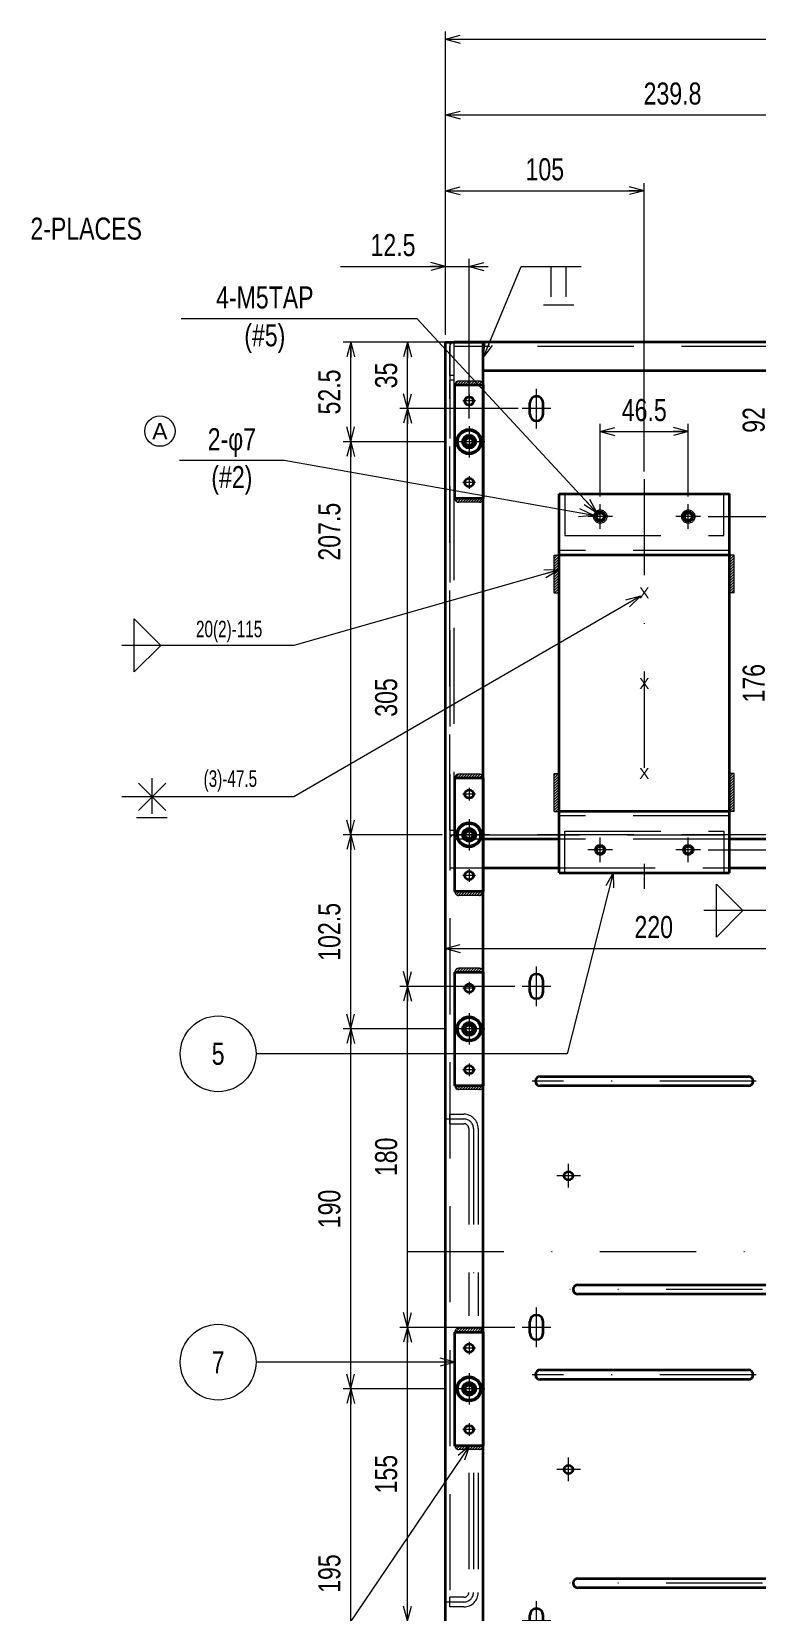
# Model space of a CAD drawing. Header units: millimetres. Extents: x 10 to 832, y 7 to 590.
# Drawn here: x 170.4 to 266.1, y 242.5 to 451 of the extents above; entities that cross this region are included whole.
import ezdxf
from ezdxf.enums import TextEntityAlignment as Align

# ---------------------------------------------------------------- set-up
doc = ezdxf.new("R2010")
doc.units = ezdxf.units.MM
for name, pattern in [('DASHDOT', [25.3, 12.7, -6.3, 0, -6.3]), ('DASHED', [19, 12.7, -6.3]), ('DIVIDE', [31.6, 12.7, -6.3, 0, -6.3, 0, -6.3])]:
    doc.linetypes.add(name, pattern=pattern)
for name, color, linetype in [('GR1_02', 7, 'Continuous'), ('GR1_04', 7, 'Continuous'), ('GR1_06', 7, 'Continuous'), ('GR1_11', 7, 'Continuous'), ('GR1_12', 7, 'Continuous'), ('GR1_15', 7, 'Continuous'), ('GR1_16', 7, 'Continuous'), ('訂正', 7, 'Continuous')]:
    doc.layers.add(name, color=color, linetype=linetype)
doc.styles.add('HG丸ｺﾞｼｯｸM-PRO', font='')
doc.styles.get('HG丸ｺﾞｼｯｸM-PRO').set_extended_font_data('HG丸ｺﾞｼｯｸM-PRO')
pattern_1 = [(45, (0, 0), (-0.1767767, 0.1767767), [])]

# ---------------------------------------------------------------- blocks, each defined once
blk = doc.blocks.new('BLKF115')
at = {"layer": 'GR1_16', "color": 4, "linetype": 'Continuous', "lineweight": 13}
for p, q in [((238.91, 420), (238.91, 416)), ((240.91, 420), (240.91, 416)), ((237.95, 414.93), (241.95, 414.93))]:
    blk.add_line(p, q, dxfattribs=at)
blk = doc.blocks.new('FXTIP_ARROW_S')
at = {"color": 0, "linetype": 'Continuous', "lineweight": -2}
for q in [(-1, 0), (-0.97, 0.26), (-0.97, -0.26)]:
    blk.add_line((0, 0), q, dxfattribs=at)
blk = doc.blocks.new('BLKF120')
at = {"layer": 'GR1_16', "color": 4, "linetype": 'Continuous', "lineweight": 13}
for p, q in [((264.27, 335), (260.77, 338.5)), ((260.77, 331.5), (260.77, 338.5)), ((264.27, 335), (260.77, 331.5))]:
    blk.add_line(p, q, dxfattribs=at)
blk = doc.blocks.new('BLKF125')
at = {"layer": 'GR1_16', "color": 4, "linetype": 'DIVIDE', "lineweight": 13}
for p, q in [((263.125, 381.925), (262.5, 381.925)), ((262.5, 381.925), (262.5, 376.925)), ((263.125, 376.925), (263.125, 381.925)), ((263.125, 376.925), (262.5, 376.925))]:
    blk.add_line(p, q, dxfattribs=at)
blk = doc.blocks.new('BLKF126')
at = {"layer": 'GR1_16', "color": 4, "linetype": 'DIVIDE', "lineweight": 13}
for p, q in [((263.125, 353.075), (262.5, 353.075)), ((262.5, 353.075), (262.5, 348.075)), ((263.125, 348.075), (263.125, 353.075)), ((263.125, 348.075), (262.5, 348.075))]:
    blk.add_line(p, q, dxfattribs=at)
blk = doc.blocks.new('BLKF127')
at = {"layer": 'GR1_16', "color": 4, "linetype": 'DIVIDE', "lineweight": 13}
for p, q in [((239.375, 376.925), (239.375, 381.925)), ((239.375, 381.925), (240, 381.925)), ((240, 381.925), (240, 376.925)), ((239.375, 376.925), (240, 376.925))]:
    blk.add_line(p, q, dxfattribs=at)
blk = doc.blocks.new('BLKF128')
at = {"layer": 'GR1_16', "color": 4, "linetype": 'DIVIDE', "lineweight": 13}
for p, q in [((239.375, 348.075), (239.375, 353.075)), ((239.375, 353.075), (240, 353.075)), ((240, 353.075), (240, 348.075)), ((239.375, 348.075), (240, 348.075))]:
    blk.add_line(p, q, dxfattribs=at)
blk = doc.blocks.new('BLKF131')
at = {"layer": 'GR1_16', "color": 4, "linetype": 'Continuous', "lineweight": 13}
for p, q in [((186.28, 347.76), (186.28, 352.48)), ((184.47, 351.81), (188.09, 348.19)), ((188.09, 351.81), (184.47, 348.19)), ((184.2, 347.29), (188.28, 347.29))]:
    blk.add_line(p, q, dxfattribs=at)
blk = doc.blocks.new('BLKF132')
at = {"layer": 'GR1_16', "color": 4, "linetype": 'Continuous', "lineweight": 13}
for p, q in [((187.43, 370), (183.93, 373.5)), ((183.93, 366.5), (183.93, 373.5)), ((187.43, 370), (183.93, 366.5))]:
    blk.add_line(p, q, dxfattribs=at)
blk = doc.blocks.new('BLKF133')
at = {"layer": 'GR1_16', "linetype": 'DIVIDE', "lineweight": 13}
h = blk.add_hatch(dxfattribs=at)
h.set_pattern_fill('_USER', color=4, scale=0.25, angle=45, style=0, pattern_type=0)
h.set_pattern_definition(pattern_1)
edge = h.paths.add_edge_path(flags=0)
edge.add_line((226.75, 404.88), (229.5, 404.88))
edge.add_arc((229.5, 404.38), 0.5, 0, 90, ccw=False)
edge.add_line((230, 404.38), (226.25, 404.38))
edge.add_arc((226.75, 404.38), 0.5, 90, 180, ccw=False)
at = {"layer": 'GR1_16', "color": 4, "linetype": 'DIVIDE', "lineweight": 13}
blk.add_line((229.5, 404.88), (226.75, 404.88), dxfattribs=at)
for centre, start, end in [((226.75, 404.38), 90, 180), ((229.5, 404.38), 0, 90)]:
    blk.add_arc(centre, 0.5, start, end, dxfattribs=at)
blk = doc.blocks.new('BLKF134')
at = {"layer": 'GR1_16', "linetype": 'DIVIDE', "lineweight": 13}
h = blk.add_hatch(dxfattribs=at)
h.set_pattern_fill('_USER', color=4, scale=0.25, angle=45, style=0, pattern_type=0)
h.set_pattern_definition(pattern_1)
edge = h.paths.add_edge_path(flags=0)
edge.add_line((226.75, 388.88), (229.5, 388.88))
edge.add_arc((229.5, 389.38), 0.5, 270, 360)
edge.add_line((230, 389.38), (226.25, 389.38))
edge.add_arc((226.75, 389.38), 0.5, 180, 270)
at = {"layer": 'GR1_16', "color": 4, "linetype": 'DIVIDE', "lineweight": 13}
blk.add_line((229.5, 388.88), (226.75, 388.88), dxfattribs=at)
for centre, start, end in [((226.75, 389.38), 180, 270), ((229.5, 389.38), 270, 0)]:
    blk.add_arc(centre, 0.5, start, end, dxfattribs=at)
blk = doc.blocks.new('BLKF135')
at = {"layer": 'GR1_16', "linetype": 'DIVIDE', "lineweight": 13}
h = blk.add_hatch(dxfattribs=at)
h.set_pattern_fill('_USER', color=4, scale=0.25, angle=45, style=0, pattern_type=0)
h.set_pattern_definition(pattern_1)
edge = h.paths.add_edge_path(flags=0)
edge.add_line((226.75, 353), (229.5, 353))
edge.add_arc((229.5, 352.5), 0.5, 0, 90, ccw=False)
edge.add_line((230, 352.5), (226.25, 352.5))
edge.add_arc((226.75, 352.5), 0.5, 90, 180, ccw=False)
at = {"layer": 'GR1_16', "color": 4, "linetype": 'DIVIDE', "lineweight": 13}
blk.add_line((229.5, 353), (226.75, 353), dxfattribs=at)
for centre, start, end in [((226.75, 352.5), 90, 180), ((229.5, 352.5), 0, 90)]:
    blk.add_arc(centre, 0.5, start, end, dxfattribs=at)
blk = doc.blocks.new('BLKF136')
at = {"layer": 'GR1_16', "linetype": 'DIVIDE', "lineweight": 13}
h = blk.add_hatch(dxfattribs=at)
h.set_pattern_fill('_USER', color=4, scale=0.25, angle=45, style=0, pattern_type=0)
h.set_pattern_definition(pattern_1)
edge = h.paths.add_edge_path(flags=0)
edge.add_line((226.75, 337), (229.5, 337))
edge.add_arc((229.5, 337.5), 0.5, 270, 360)
edge.add_line((230, 337.5), (226.25, 337.5))
edge.add_arc((226.75, 337.5), 0.5, 180, 270)
at = {"layer": 'GR1_16', "color": 4, "linetype": 'DIVIDE', "lineweight": 13}
blk.add_line((229.5, 337), (226.75, 337), dxfattribs=at)
for centre, start, end in [((226.75, 337.5), 180, 270), ((229.5, 337.5), 270, 0)]:
    blk.add_arc(centre, 0.5, start, end, dxfattribs=at)
blk = doc.blocks.new('BLKF137')
at = {"layer": 'GR1_16', "linetype": 'DIVIDE', "lineweight": 13}
h = blk.add_hatch(dxfattribs=at)
h.set_pattern_fill('_USER', color=4, scale=0.25, angle=45, style=0, pattern_type=0)
h.set_pattern_definition(pattern_1)
edge = h.paths.add_edge_path(flags=0)
edge.add_line((226.75, 327.38), (229.5, 327.38))
edge.add_arc((229.5, 326.88), 0.5, 0, 90, ccw=False)
edge.add_line((230, 326.88), (226.25, 326.88))
edge.add_arc((226.75, 326.88), 0.5, 90, 180, ccw=False)
at = {"layer": 'GR1_16', "color": 4, "linetype": 'DIVIDE', "lineweight": 13}
blk.add_line((229.5, 327.38), (226.75, 327.38), dxfattribs=at)
for centre, start, end in [((226.75, 326.88), 90, 180), ((229.5, 326.88), 0, 90)]:
    blk.add_arc(centre, 0.5, start, end, dxfattribs=at)
blk = doc.blocks.new('BLKF138')
at = {"layer": 'GR1_16', "linetype": 'DIVIDE', "lineweight": 13}
h = blk.add_hatch(dxfattribs=at)
h.set_pattern_fill('_USER', color=4, scale=0.25, angle=45, style=0, pattern_type=0)
h.set_pattern_definition(pattern_1)
edge = h.paths.add_edge_path(flags=0)
edge.add_line((226.75, 311.38), (229.5, 311.38))
edge.add_arc((229.5, 311.88), 0.5, 270, 360)
edge.add_line((230, 311.88), (226.25, 311.88))
edge.add_arc((226.75, 311.88), 0.5, 180, 270)
at = {"layer": 'GR1_16', "color": 4, "linetype": 'DIVIDE', "lineweight": 13}
blk.add_line((229.5, 311.38), (226.75, 311.38), dxfattribs=at)
for centre, start, end in [((226.75, 311.88), 180, 270), ((229.5, 311.88), 270, 0)]:
    blk.add_arc(centre, 0.5, start, end, dxfattribs=at)
blk = doc.blocks.new('BLKF139')
at = {"layer": 'GR1_16', "linetype": 'DIVIDE', "lineweight": 13}
h = blk.add_hatch(dxfattribs=at)
h.set_pattern_fill('_USER', color=4, scale=0.25, angle=45, style=0, pattern_type=0)
h.set_pattern_definition(pattern_1)
edge = h.paths.add_edge_path(flags=0)
edge.add_line((226.75, 279.88), (229.5, 279.88))
edge.add_arc((229.5, 279.38), 0.5, 0, 90, ccw=False)
edge.add_line((230, 279.38), (226.25, 279.38))
edge.add_arc((226.75, 279.38), 0.5, 90, 180, ccw=False)
at = {"layer": 'GR1_16', "color": 4, "linetype": 'DIVIDE', "lineweight": 13}
blk.add_line((229.5, 279.88), (226.75, 279.88), dxfattribs=at)
for centre, start, end in [((226.75, 279.38), 90, 180), ((229.5, 279.38), 0, 90)]:
    blk.add_arc(centre, 0.5, start, end, dxfattribs=at)
blk = doc.blocks.new('BLKF140')
at = {"layer": 'GR1_16', "linetype": 'DIVIDE', "lineweight": 13}
h = blk.add_hatch(dxfattribs=at)
h.set_pattern_fill('_USER', color=4, scale=0.25, angle=45, style=0, pattern_type=0)
h.set_pattern_definition(pattern_1)
edge = h.paths.add_edge_path(flags=0)
edge.add_line((226.75, 263.88), (229.5, 263.88))
edge.add_arc((229.5, 264.38), 0.5, 270, 360)
edge.add_line((230, 264.38), (226.25, 264.38))
edge.add_arc((226.75, 264.38), 0.5, 180, 270)
at = {"layer": 'GR1_16', "color": 4, "linetype": 'DIVIDE', "lineweight": 13}
blk.add_line((229.5, 263.88), (226.75, 263.88), dxfattribs=at)
for centre, start, end in [((226.75, 264.38), 180, 270), ((229.5, 264.38), 270, 0)]:
    blk.add_arc(centre, 0.5, start, end, dxfattribs=at)
blk = doc.blocks.new('FXTIP_ARROW_E')
at = {"color": 0, "linetype": 'Continuous', "lineweight": -2}
for q in [(-1, 0), (-0.97, 0.26), (-0.97, -0.26)]:
    blk.add_line((0, 0), q, dxfattribs=at)
blk = doc.blocks.new('BLKF371')
at = {"layer": 'GR1_06', "color": 3, "linetype": 'Continuous', "lineweight": 35}
for p, q in [((240, 390), (262.5, 390)), ((240, 340), (240, 390)), ((262.5, 340), (262.5, 390)), ((262.5, 381.925), (240, 381.925)), ((262.5, 348.075), (240, 348.075)), ((240, 340), (262.5, 340))]:
    blk.add_line(p, q, dxfattribs=at)
at = {"layer": 'GR1_06', "color": 4, "linetype": 'DASHED', "lineweight": 13}
for p, q in [((262.5, 382.5), (240, 382.5)), ((262.5, 347.5), (240, 347.5))]:
    blk.add_line(p, q, dxfattribs=at)
blk = doc.blocks.new('BLKF373')
at = {"layer": 'GR1_06', "color": 3, "linetype": 'Continuous', "lineweight": 35}
for radius in [0.625, 0.5]:
    blk.add_circle((245.4375, 387), radius, dxfattribs=at)
blk = doc.blocks.new('BLKF372')
at = {"layer": 'GR1_06', "color": 4, "linetype": 'DASHDOT', "lineweight": 13}
for p, q in [((245.4375, 385.375), (245.4375, 388.625)), ((247.0625, 387), (243.8125, 387))]:
    blk.add_line(p, q, dxfattribs=at)
at = {"layer": 'GR1_06', "color": 3, "linetype": 'Continuous', "lineweight": 35}
blk.add_blockref('BLKF373', (0, 0), dxfattribs=at)
blk = doc.blocks.new('BLKF375')
at = {"layer": 'GR1_06', "color": 3, "linetype": 'Continuous', "lineweight": 35}
for radius in [0.625, 0.5]:
    blk.add_circle((257.0625, 387), radius, dxfattribs=at)
blk = doc.blocks.new('BLKF374')
at = {"layer": 'GR1_06', "color": 4, "linetype": 'DASHDOT', "lineweight": 13}
for p, q in [((257.0625, 385.375), (257.0625, 388.625)), ((258.6875, 387), (255.4375, 387))]:
    blk.add_line(p, q, dxfattribs=at)
at = {"layer": 'GR1_06', "color": 3, "linetype": 'Continuous', "lineweight": 35}
blk.add_blockref('BLKF375', (0, 0), dxfattribs=at)
blk = doc.blocks.new('BLKF377')
at = {"layer": 'GR1_06', "color": 3, "linetype": 'Continuous', "lineweight": 35}
for radius in [0.625, 0.5]:
    blk.add_circle((257.0625, 343), radius, dxfattribs=at)
blk = doc.blocks.new('BLKF376')
at = {"layer": 'GR1_06', "color": 4, "linetype": 'DASHDOT', "lineweight": 13}
for p, q in [((257.0625, 341.375), (257.0625, 344.625)), ((258.6875, 343), (255.4375, 343))]:
    blk.add_line(p, q, dxfattribs=at)
at = {"layer": 'GR1_06', "color": 3, "linetype": 'Continuous', "lineweight": 35}
blk.add_blockref('BLKF377', (0, 0), dxfattribs=at)
blk = doc.blocks.new('BLKF379')
at = {"layer": 'GR1_06', "color": 3, "linetype": 'Continuous', "lineweight": 35}
for radius in [0.625, 0.5]:
    blk.add_circle((245.4375, 343), radius, dxfattribs=at)
blk = doc.blocks.new('BLKF378')
at = {"layer": 'GR1_06', "color": 4, "linetype": 'DASHDOT', "lineweight": 13}
for p, q in [((245.4375, 341.375), (245.4375, 344.625)), ((247.0625, 343), (243.8125, 343))]:
    blk.add_line(p, q, dxfattribs=at)
at = {"layer": 'GR1_06', "color": 3, "linetype": 'Continuous', "lineweight": 35}
blk.add_blockref('BLKF379', (0, 0), dxfattribs=at)
blk = doc.blocks.new('BLKF380')
at = {"layer": 'GR1_06', "color": 4, "linetype": 'DASHED', "lineweight": 13}
for p, q in [((240.75, 390), (240.75, 384.5)), ((240.75, 390), (261.75, 390)), ((261.75, 384.5), (261.75, 390)), ((240.75, 384.5), (261.75, 384.5))]:
    blk.add_line(p, q, dxfattribs=at)
blk = doc.blocks.new('BLKF381')
at = {"layer": 'GR1_06', "color": 4, "linetype": 'DASHED', "lineweight": 13}
for p, q in [((240.75, 340), (240.75, 345.5)), ((240.75, 345.5), (261.75, 345.5)), ((261.75, 345.5), (261.75, 340)), ((240.75, 340), (261.75, 340))]:
    blk.add_line(p, q, dxfattribs=at)
blk = doc.blocks.new('BLKF388')
at = {"layer": 'GR1_12', "color": 3, "linetype": 'Continuous', "lineweight": 35}
for p, q in [((226.25, 389.38), (226.25, 404.38)), ((226.25, 404.38), (230, 404.38)), ((230, 404.38), (230, 389.38)), ((230, 389.38), (226.25, 389.38))]:
    blk.add_line(p, q, dxfattribs=at)
blk = doc.blocks.new('BLKF387')
at = {"layer": 'GR1_12', "color": 4, "linetype": 'DASHDOT', "lineweight": 13}
for p, q in [((228.13, 403.09), (228.13, 401.41)), ((228.97, 402.25), (227.28, 402.25)), ((228.13, 398.94), (228.13, 394.81)), ((230.19, 396.88), (226.06, 396.88)), ((228.13, 392.34), (228.13, 390.66)), ((228.97, 391.5), (227.28, 391.5))]:
    blk.add_line(p, q, dxfattribs=at)
at = {"layer": 'GR1_12', "color": 3, "linetype": 'Continuous', "lineweight": 35}
for centre, radius in [((228.13, 402.25), 0.562), ((228.13, 396.88), 1.62), ((228.13, 391.5), 0.562)]:
    blk.add_circle(centre, radius, dxfattribs=at)
blk.add_blockref('BLKF388', (0, 0), dxfattribs=at)
blk = doc.blocks.new('BLKF389')
at = {"layer": 'GR1_12', "color": 3, "linetype": 'Continuous', "lineweight": 35}
for radius in [1.62, 1.5, 0.875, 0.625, 0.5]:
    blk.add_circle((228.13, 396.88), radius, dxfattribs=at)
at = {"layer": 'GR1_12', "color": 4, "linetype": 'DASHED', "lineweight": 13}
for radius in [1.5, 1.48]:
    blk.add_circle((228.13, 396.88), radius, dxfattribs=at)
blk = doc.blocks.new('BLKF391')
at = {"layer": 'GR1_12', "color": 3, "linetype": 'Continuous', "lineweight": 35}
for p, q in [((226.25, 337.5), (226.25, 352.5)), ((226.25, 352.5), (230, 352.5)), ((230, 352.5), (230, 337.5)), ((230, 337.5), (226.25, 337.5))]:
    blk.add_line(p, q, dxfattribs=at)
blk = doc.blocks.new('BLKF390')
at = {"layer": 'GR1_12', "color": 4, "linetype": 'DASHDOT', "lineweight": 13}
for p, q in [((228.97, 350.38), (227.28, 350.38)), ((228.13, 351.22), (228.13, 349.53)), ((228.13, 347.06), (228.13, 342.94)), ((230.19, 345), (226.06, 345)), ((228.13, 340.47), (228.13, 338.78)), ((228.97, 339.62), (227.28, 339.62))]:
    blk.add_line(p, q, dxfattribs=at)
at = {"layer": 'GR1_12', "color": 3, "linetype": 'Continuous', "lineweight": 35}
for centre, radius in [((228.13, 350.38), 0.562), ((228.13, 345), 1.62), ((228.13, 339.62), 0.562)]:
    blk.add_circle(centre, radius, dxfattribs=at)
blk.add_blockref('BLKF391', (0, 0), dxfattribs=at)
blk = doc.blocks.new('BLKF392')
at = {"layer": 'GR1_12', "color": 3, "linetype": 'Continuous', "lineweight": 35}
for radius in [1.62, 1.5, 0.875, 0.625, 0.5]:
    blk.add_circle((228.13, 345), radius, dxfattribs=at)
at = {"layer": 'GR1_12', "color": 4, "linetype": 'DASHED', "lineweight": 13}
for radius in [1.5, 1.48]:
    blk.add_circle((228.13, 345), radius, dxfattribs=at)
blk = doc.blocks.new('BLKF394')
at = {"layer": 'GR1_12', "color": 3, "linetype": 'Continuous', "lineweight": 35}
for p, q in [((226.25, 311.88), (226.25, 326.88)), ((226.25, 326.88), (230, 326.88)), ((230, 326.88), (230, 311.88)), ((230, 311.88), (226.25, 311.88))]:
    blk.add_line(p, q, dxfattribs=at)
blk = doc.blocks.new('BLKF393')
at = {"layer": 'GR1_12', "color": 4, "linetype": 'DASHDOT', "lineweight": 13}
for p, q in [((228.13, 325.59), (228.13, 323.91)), ((228.97, 324.75), (227.28, 324.75)), ((228.13, 321.44), (228.13, 317.31)), ((230.19, 319.38), (226.06, 319.38)), ((228.13, 314.84), (228.13, 313.16)), ((228.97, 314), (227.28, 314))]:
    blk.add_line(p, q, dxfattribs=at)
at = {"layer": 'GR1_12', "color": 3, "linetype": 'Continuous', "lineweight": 35}
for centre, radius in [((228.13, 324.75), 0.562), ((228.13, 319.38), 1.62), ((228.13, 314), 0.562)]:
    blk.add_circle(centre, radius, dxfattribs=at)
blk.add_blockref('BLKF394', (0, 0), dxfattribs=at)
blk = doc.blocks.new('BLKF395')
at = {"layer": 'GR1_12', "color": 3, "linetype": 'Continuous', "lineweight": 35}
for radius in [1.62, 1.5, 0.875, 0.625, 0.5]:
    blk.add_circle((228.13, 319.38), radius, dxfattribs=at)
at = {"layer": 'GR1_12', "color": 4, "linetype": 'DASHED', "lineweight": 13}
for radius in [1.5, 1.48]:
    blk.add_circle((228.13, 319.38), radius, dxfattribs=at)
blk = doc.blocks.new('BLKF397')
at = {"layer": 'GR1_12', "color": 3, "linetype": 'Continuous', "lineweight": 35}
for p, q in [((226.25, 264.38), (226.25, 279.38)), ((226.25, 279.38), (230, 279.38)), ((230, 279.38), (230, 264.38)), ((230, 264.38), (226.25, 264.38))]:
    blk.add_line(p, q, dxfattribs=at)
blk = doc.blocks.new('BLKF396')
at = {"layer": 'GR1_12', "color": 4, "linetype": 'DASHDOT', "lineweight": 13}
for p, q in [((228.13, 278.09), (228.13, 276.41)), ((228.97, 277.25), (227.28, 277.25)), ((228.13, 273.94), (228.13, 269.81)), ((230.19, 271.88), (226.06, 271.88)), ((228.13, 267.34), (228.13, 265.66)), ((228.97, 266.5), (227.28, 266.5))]:
    blk.add_line(p, q, dxfattribs=at)
at = {"layer": 'GR1_12', "color": 3, "linetype": 'Continuous', "lineweight": 35}
for centre, radius in [((228.13, 277.25), 0.562), ((228.13, 271.88), 1.62), ((228.13, 266.5), 0.562)]:
    blk.add_circle(centre, radius, dxfattribs=at)
blk.add_blockref('BLKF397', (0, 0), dxfattribs=at)
blk = doc.blocks.new('BLKF398')
at = {"layer": 'GR1_12', "color": 3, "linetype": 'Continuous', "lineweight": 35}
for radius in [1.62, 1.5, 0.875, 0.625, 0.5]:
    blk.add_circle((228.13, 271.88), radius, dxfattribs=at)
at = {"layer": 'GR1_12', "color": 4, "linetype": 'DASHED', "lineweight": 13}
for radius in [1.5, 1.48]:
    blk.add_circle((228.13, 271.88), radius, dxfattribs=at)
blk = doc.blocks.new('BLKF406')
at = {"layer": 'GR1_11', "color": 3, "linetype": 'Continuous', "lineweight": 35}
for p, q in [((237.5, 274.375), (265, 274.375)), ((265, 273.125), (237.5, 273.125))]:
    blk.add_line(p, q, dxfattribs=at)
for centre, start, end in [((237.5, 273.75), 90, 270), ((265, 273.75), 270, 90)]:
    blk.add_arc(centre, 0.625, start, end, dxfattribs=at)
blk = doc.blocks.new('BLKF407')
at = {"layer": 'GR1_11', "color": 3, "linetype": 'Continuous', "lineweight": 35}
for p, q in [((237.5, 313.125), (265, 313.125)), ((265, 311.875), (237.5, 311.875))]:
    blk.add_line(p, q, dxfattribs=at)
for centre, start, end in [((237.5, 312.5), 90, 270), ((265, 312.5), 270, 90)]:
    blk.add_arc(centre, 0.625, start, end, dxfattribs=at)
blk = doc.blocks.new('BLKF417')
at = {"layer": 'GR1_11', "color": 3, "linetype": 'Continuous', "lineweight": 35}
for p, q in [((242.5, 246.875), (291.25, 246.875)), ((291.25, 245.625), (242.5, 245.625))]:
    blk.add_line(p, q, dxfattribs=at)
for centre, start, end in [((242.5, 246.25), 90, 270), ((291.25, 246.25), 270, 90)]:
    blk.add_arc(centre, 0.625, start, end, dxfattribs=at)
blk = doc.blocks.new('BLKF419')
at = {"layer": 'GR1_11', "color": 3, "linetype": 'Continuous', "lineweight": 35}
for p, q in [((242.5, 285.625), (291.25, 285.625)), ((291.25, 284.375), (242.5, 284.375))]:
    blk.add_line(p, q, dxfattribs=at)
for centre, start, end in [((242.5, 285), 90, 270), ((291.25, 285), 270, 90)]:
    blk.add_arc(centre, 0.625, start, end, dxfattribs=at)
blk = doc.blocks.new('BLKF434')
at = {"layer": 'GR1_11', "color": 4, "linetype": 'DASHED', "lineweight": 13}
for p, q in [((225.58, 308.13), (227.45, 308.13)), ((225.58, 306.87), (225.58, 308.13)), ((225.58, 306.87), (227.45, 306.87)), ((228.08, 306.25), (228.08, 281.54)), ((229.33, 306.25), (229.33, 281.54)), ((228.08, 260.8), (228.08, 245)), ((229.33, 260.8), (229.33, 245)), ((225.58, 243.13), (225.58, 244.37)), ((227.45, 244.37), (225.58, 244.37)), ((227.45, 243.13), (225.58, 243.13))]:
    blk.add_line(p, q, dxfattribs=at)
blk = doc.blocks.new('BLKF433')
at = {"layer": 'GR1_11', "color": 4, "linetype": 'DASHDOT', "lineweight": 13}
for p, q in [((225.18, 307.5), (227.45, 307.5)), ((228.7, 306.25), (228.7, 281.54)), ((228.7, 260.8), (228.7, 245)), ((227.45, 243.75), (225.18, 243.75))]:
    blk.add_line(p, q, dxfattribs=at)
at = {"layer": 'GR1_11', "color": 4, "linetype": 'DASHED', "lineweight": 13}
for centre, radius, start, end in [((227.45, 306.25), 1.87, 0, 90), ((227.45, 306.25), 0.625, 0, 90), ((227.45, 245), 1.88, 270, 0), ((227.45, 245), 0.625, 270, 0)]:
    blk.add_arc(centre, radius, start, end, dxfattribs=at)
at = {"layer": 'GR1_11', "color": 4, "linetype": 'DASHDOT', "lineweight": 13}
for centre, start, end in [((227.45, 306.25), 0, 90), ((227.45, 245), 270, 0)]:
    blk.add_arc(centre, 1.25, start, end, dxfattribs=at)
at = {"layer": 'GR1_11', "color": 4, "linetype": 'DASHED', "lineweight": 13}
blk.add_blockref('BLKF434', (0, 0), dxfattribs=at)
blk = doc.blocks.new('BLKF498')
at = {"layer": 'GR1_04', "color": 4, "linetype": 'DASHDOT', "lineweight": 13}
for p, q in [((237.025, 398.625), (237.025, 403.875)), ((238.9, 401.25), (235.15, 401.25))]:
    blk.add_line(p, q, dxfattribs=at)
at = {"layer": 'GR1_04', "color": 3, "linetype": 'Continuous', "lineweight": 35}
for p, q in [((236.15, 400.5), (236.15, 402)), ((237.9, 400.5), (237.9, 402))]:
    blk.add_line(p, q, dxfattribs=at)
for centre, start, end in [((237.025, 402), 0, 180), ((237.025, 400.5), 180, 0)]:
    blk.add_arc(centre, 0.875, start, end, dxfattribs=at)
blk = doc.blocks.new('BLKF499')
at = {"layer": 'GR1_04', "color": 4, "linetype": 'DASHDOT', "lineweight": 13}
for p, q in [((360, 398.625), (360, 403.875)), ((361.875, 401.25), (358.125, 401.25))]:
    blk.add_line(p, q, dxfattribs=at)
at = {"layer": 'GR1_04', "color": 3, "linetype": 'Continuous', "lineweight": 35}
for p, q in [((359.125, 400.5), (359.125, 402)), ((360.875, 400.5), (360.875, 402))]:
    blk.add_line(p, q, dxfattribs=at)
for centre, start, end in [((360, 402), 0, 180), ((360, 400.5), 180, 0)]:
    blk.add_arc(centre, 0.875, start, end, dxfattribs=at)
blk = doc.blocks.new('BLKF500')
at = {"layer": 'GR1_04', "color": 4, "linetype": 'DASHDOT', "lineweight": 13}
for p, q in [((360, 352.375), (360, 357.625)), ((361.875, 355), (358.125, 355))]:
    blk.add_line(p, q, dxfattribs=at)
at = {"layer": 'GR1_04', "color": 3, "linetype": 'Continuous', "lineweight": 35}
for p, q in [((359.125, 354.25), (359.125, 355.75)), ((360.875, 354.25), (360.875, 355.75))]:
    blk.add_line(p, q, dxfattribs=at)
for centre, start, end in [((360, 355.75), 0, 180), ((360, 354.25), 180, 0)]:
    blk.add_arc(centre, 0.875, start, end, dxfattribs=at)
blk = doc.blocks.new('BLKF501')
at = {"layer": 'GR1_04', "color": 3, "linetype": 'Continuous', "lineweight": 35}
for p, q in [((327.5, 403.75), (346.25, 403.75)), ((327.5, 396.25), (346.25, 396.25))]:
    blk.add_line(p, q, dxfattribs=at)
for centre, start, end in [((327.5, 400), 90, 270), ((346.25, 400), 270, 90)]:
    blk.add_arc(centre, 3.75, start, end, dxfattribs=at)
blk = doc.blocks.new('BLKF497')
at = {"layer": 'GR1_04', "color": 4, "linetype": 'DASHED', "lineweight": 13}
for p, q in [((225.575, 405.625), (225.575, 409.425)), ((226.15, 340.625), (226.15, 410)), ((230, 409.425), (226.15, 409.425)), ((363.85, 409.425), (230, 409.425)), ((363.85, 406.25), (363.85, 409.425)), ((226.15, 405.625), (225.575, 405.625)), ((225.575, 345.55), (225.575, 405)), ((226.15, 405), (225.575, 405)), ((226.15, 345.55), (225.575, 345.55)), ((225.575, 344.425), (225.575, 340.625)), ((363.85, 345), (226.15, 345)), ((230, 344.425), (226.15, 344.425)), ((262.5, 344.425), (240, 344.425)), ((280.575, 344.425), (280, 344.425)), ((225.575, 340.625), (230, 340.625)), ((240, 340.625), (262.5, 340.625)), ((280, 340.625), (364.425, 340.625))]:
    blk.add_line(p, q, dxfattribs=at)
at = {"layer": 'GR1_04', "color": 3, "linetype": 'Continuous', "lineweight": 35}
for p, q in [((363.85, 410), (226.15, 410)), ((230, 406.25), (230, 410)), ((363.85, 409.425), (363.85, 410)), ((363.85, 409.425), (364.425, 409.425)), ((364.425, 405.625), (364.425, 409.425)), ((364.425, 406.25), (230, 406.25)), ((363.85, 340.625), (363.85, 406.25)), ((363.85, 405.625), (364.425, 405.625)), ((364.425, 405), (363.85, 405)), ((364.425, 345.55), (364.425, 405)), ((240, 344.425), (230, 344.425)), ((280, 344.425), (262.5, 344.425)), ((363.85, 344.425), (280.575, 344.425)), ((364.425, 345.55), (363.85, 345.55)), ((364.425, 344.425), (364.425, 340.625)), ((230, 340.625), (240, 340.625)), ((262.5, 340.625), (280, 340.625))]:
    blk.add_line(p, q, dxfattribs=at)
at = {"layer": 'GR1_04', "color": 4, "linetype": 'DASHDOT', "lineweight": 13}
blk.add_line((321.9306, 400), (352.148, 400), dxfattribs=at)
at = {"layer": 'GR1_04', "color": 4, "linetype": 'DASHED', "lineweight": 13}
for centre in [(245.4375, 387), (257.0625, 387)]:
    blk.add_circle(centre, 0.875, dxfattribs=at)
for centre in [(226.15, 409.425), (226.15, 344.425)]:
    blk.add_arc(centre, 0.575, 90, 180, dxfattribs=at)
at = {"layer": 'GR1_04', "color": 3, "linetype": 'Continuous', "lineweight": 35}
for centre in [(363.85, 409.425), (363.85, 344.425)]:
    blk.add_arc(centre, 0.575, 0, 90, dxfattribs=at)
for name in ['BLKF498', 'BLKF501', 'BLKF499', 'BLKF500']:
    blk.add_blockref(name, (0, 0), dxfattribs=at)
blk = doc.blocks.new('BLKF531')
at = {"layer": 'GR1_02', "color": 4, "linetype": 'DASHDOT', "lineweight": 13}
for p, q in [((237.025, 322.375), (237.025, 327.625)), ((238.9, 325), (235.15, 325))]:
    blk.add_line(p, q, dxfattribs=at)
at = {"layer": 'GR1_02', "color": 3, "linetype": 'Continuous', "lineweight": 35}
for p, q in [((236.15, 324.25), (236.15, 325.75)), ((237.9, 324.25), (237.9, 325.75))]:
    blk.add_line(p, q, dxfattribs=at)
for centre, start, end in [((237.025, 325.75), 0, 180), ((237.025, 324.25), 180, 0)]:
    blk.add_arc(centre, 0.875, start, end, dxfattribs=at)
blk = doc.blocks.new('BLKF532')
at = {"layer": 'GR1_02', "color": 3, "linetype": 'Continuous', "lineweight": 35}
for p, q in [((225, 162.5), (225, 410)), ((225, 410), (230, 410)), ((230, 162.5), (230, 410))]:
    blk.add_line(p, q, dxfattribs=at)
at = {"layer": 'GR1_02', "color": 4, "linetype": 'DASHED', "lineweight": 13}
for p, q in [((225.575, 410), (225.575, 162.5)), ((225.575, 345), (230, 345)), ((230, 345), (364.425, 345))]:
    blk.add_line(p, q, dxfattribs=at)
blk = doc.blocks.new('BLKF544')
at = {"layer": 'GR1_02', "color": 4, "linetype": 'DASHDOT', "lineweight": 13}
for p, q in [((241.25, 259.6875), (241.25, 262.8125)), ((242.8125, 261.25), (239.6875, 261.25))]:
    blk.add_line(p, q, dxfattribs=at)
at = {"layer": 'GR1_02', "color": 3, "linetype": 'Continuous', "lineweight": 35}
blk.add_circle((241.25, 261.25), 0.5625, dxfattribs=at)
blk = doc.blocks.new('BLKF545')
at = {"layer": 'GR1_02', "color": 4, "linetype": 'DASHDOT', "lineweight": 13}
for p, q in [((241.25, 298.4375), (241.25, 301.5625)), ((242.8125, 300), (239.6875, 300))]:
    blk.add_line(p, q, dxfattribs=at)
at = {"layer": 'GR1_02', "color": 3, "linetype": 'Continuous', "lineweight": 35}
blk.add_circle((241.25, 300), 0.5625, dxfattribs=at)
blk = doc.blocks.new('BLKF550')
at = {"layer": 'GR1_02', "color": 4, "linetype": 'DASHDOT', "lineweight": 13}
for p, q in [((237.03, 277.38), (237.03, 282.63)), ((238.9, 280), (235.15, 280))]:
    blk.add_line(p, q, dxfattribs=at)
at = {"layer": 'GR1_02', "color": 3, "linetype": 'Continuous', "lineweight": 35}
for p, q in [((236.15, 279.25), (236.15, 280.75)), ((237.9, 279.25), (237.9, 280.75))]:
    blk.add_line(p, q, dxfattribs=at)
for centre, start, end in [((237.03, 280.75), 0, 180), ((237.03, 279.25), 180, 0)]:
    blk.add_arc(centre, 0.875, start, end, dxfattribs=at)
blk = doc.blocks.new('BLKF551')
at = {"layer": 'GR1_02', "color": 3, "linetype": 'Continuous', "lineweight": 35}
for p, q in [((236.15, 240.5), (236.15, 242)), ((237.9, 240.5), (237.9, 242))]:
    blk.add_line(p, q, dxfattribs=at)
at = {"layer": 'GR1_02', "color": 4, "linetype": 'DASHDOT', "lineweight": 13}
for p, q in [((237.03, 238.63), (237.03, 243.88)), ((238.9, 241.25), (235.15, 241.25))]:
    blk.add_line(p, q, dxfattribs=at)
at = {"layer": 'GR1_02', "color": 3, "linetype": 'Continuous', "lineweight": 35}
for centre, start, end in [((237.03, 242), 0, 180), ((237.03, 240.5), 180, 0)]:
    blk.add_arc(centre, 0.875, start, end, dxfattribs=at)
blk = doc.blocks.new('BLKF529')
at = {"layer": 'GR1_02', "color": 4, "linetype": 'DASHDOT', "lineweight": 13}
blk.add_line((220, 290), (370, 290), dxfattribs=at)
at = {"layer": 'GR1_02', "color": 3, "linetype": 'Continuous', "lineweight": 35}
for centre in [(228.13, 402.25), (228.13, 391.5), (228.13, 350.38), (228.13, 339.63), (228.13, 324.75), (228.13, 314), (228.13, 277.25), (228.13, 266.5)]:
    blk.add_circle(centre, 0.562, dxfattribs=at)
for name in ['BLKF532', 'BLKF531', 'BLKF550', 'BLKF551']:
    blk.add_blockref(name, (0, 0), dxfattribs=at)
at = {"layer": 'GR1_02', "color": 4, "linetype": 'DASHDOT', "lineweight": 13}
for name in ['BLKF545', 'BLKF544']:
    blk.add_blockref(name, (0, 0), dxfattribs=at)

msp = doc.modelspace()

# ---------------------------------------------------------------- hatches: boundary and pattern name
at = {"layer": 'GR1_16', "linetype": 'DIVIDE', "lineweight": 13}
h = msp.add_hatch(dxfattribs=at)
h.set_pattern_fill('_USER', color=4, scale=0.25, angle=45, style=0, pattern_type=0)
h.set_pattern_definition(pattern_1)
h.paths.add_polyline_path([(240, 381.93), (239.38, 381.93), (239.38, 376.92), (240, 376.92)], flags=0)
h = msp.add_hatch(dxfattribs=at)
h.set_pattern_fill('_USER', color=4, scale=0.25, angle=45, style=0, pattern_type=0)
h.set_pattern_definition(pattern_1)
h.paths.add_polyline_path([(262.5, 381.93), (263.13, 381.93), (263.13, 376.92), (262.5, 376.92)], flags=0)
h = msp.add_hatch(dxfattribs=at)
h.set_pattern_fill('_USER', color=4, scale=0.25, angle=45, style=0, pattern_type=0)
h.set_pattern_definition(pattern_1)
h.paths.add_polyline_path([(240, 353.08), (239.38, 353.08), (239.38, 348.08), (240, 348.08)], flags=0)
h = msp.add_hatch(dxfattribs=at)
h.set_pattern_fill('_USER', color=4, scale=0.25, angle=45, style=0, pattern_type=0)
h.set_pattern_definition(pattern_1)
h.paths.add_polyline_path([(262.5, 353.08), (263.13, 353.08), (263.13, 348.08), (262.5, 348.08)], flags=0)

# ---------------------------------------------------------------- linework, layer by layer
at = {"layer": 'GR1_06', "color": 4, "linetype": 'DASHDOT', "lineweight": 13}
msp.add_line((251.25, 391.95), (251.25, 337.85), dxfattribs=at)
at = {"layer": 'GR1_11', "color": 4, "linetype": 'DASHDOT', "lineweight": 13}
for p, q in [((266, 312.5), (236.44, 312.5)), ((292.25, 285), (241.44, 285)), ((266, 273.75), (236.44, 273.75)), ((292.25, 246.25), (241.44, 246.25))]:
    msp.add_line(p, q, dxfattribs=at)
at = {"layer": 'GR1_15', "color": 4, "linetype": 'Continuous', "lineweight": 13}
for p, q in [((247.14, 340), (241.08, 316.1)), ((241.08, 316.1), (200, 316.1)), ((226.25, 275.4), (200, 275.4))]:
    msp.add_line(p, q, dxfattribs=at)
for centre in [(195, 316.1), (195, 275.4)]:
    msp.add_circle(centre, 5, dxfattribs=at)
at = {"layer": 'GR1_16', "color": 4, "linetype": 'Continuous', "lineweight": 13}
for p, q in [((225, 411), (225, 451)), ((225, 450), (365, 450)), ((225, 411), (225, 441)), ((225, 440), (284.95, 440)), ((225, 411), (225, 431)), ((225, 430), (251.25, 430)), ((251.25, 392.95), (251.25, 431)), ((211.16, 420), (225, 420)), ((225, 411), (225, 421)), ((225, 420), (228.13, 420)), ((228.13, 399.94), (228.13, 421)), ((228.13, 420), (230.63, 420)), ((230, 407.96), (235, 420)), ((235, 420), (242.92, 420)), ((221.26, 413.09), (190.11, 413.09)), ((245.01, 387.46), (221.26, 413.09)), ((224, 410), (211.5, 410)), ((212.5, 396.88), (212.5, 410)), ((225.15, 410), (219, 410)), ((220, 401.25), (220, 410)), ((234.62, 401.25), (219, 401.25)), ((220, 325), (220, 401.25)), ((245.44, 389.63), (245.44, 399.23)), ((245.44, 398.23), (257.06, 398.23)), ((257.06, 389.63), (257.06, 399.23)), ((225.06, 396.88), (211.5, 396.88)), ((212.5, 345), (212.5, 396.88)), ((203.73, 394.38), (189.89, 394.38)), ((244.58, 387.15), (203.73, 394.38)), ((259.69, 387), (269.52, 387)), ((240, 379.95), (205, 370)), ((250.73, 376.49), (205, 350)), ((205, 370), (182.28, 370)), ((205, 350), (182.28, 350)), ((224.58, 345), (211.5, 345)), ((212.5, 319.38), (212.5, 345)), ((259.69, 343), (269.52, 343)), ((270, 335), (259.12, 335)), ((225, 330), (280, 330)), ((234.15, 325), (219, 325)), ((220, 280), (220, 325)), ((225.06, 319.38), (211.5, 319.38)), ((212.5, 271.88), (212.5, 319.38)), ((234.15, 280), (219, 280)), ((220, 241.25), (220, 280)), ((225.06, 271.88), (211.5, 271.88)), ((212.5, 223.13), (212.5, 271.88)), ((228.18, 264.38), (210, 237.5))]:
    msp.add_line(p, q, dxfattribs=at)
at = {"layer": '訂正', "color": 4, "linetype": 'Continuous', "lineweight": 13}
msp.add_circle((187.31, 398.27), 2, dxfattribs=at)

# ---------------------------------------------------------------- block references
at = {"layer": 'GR1_02', "color": 3, "linetype": 'Continuous', "lineweight": 35}
msp.add_blockref('BLKF529', (0, 0), dxfattribs=at)
at = {"layer": 'GR1_04', "color": 3, "linetype": 'Continuous', "lineweight": 35}
msp.add_blockref('BLKF497', (0, 0), dxfattribs=at)
at = {"layer": 'GR1_06', "color": 3, "linetype": 'Continuous', "lineweight": 35}
msp.add_blockref('BLKF371', (0, 0), dxfattribs=at)
at = {"layer": 'GR1_06', "color": 4, "linetype": 'DASHED', "lineweight": 13}
for name in ['BLKF380', 'BLKF381']:
    msp.add_blockref(name, (0, 0), dxfattribs=at)
at = {"layer": 'GR1_06', "color": 4, "linetype": 'DASHDOT', "lineweight": 13}
for name in ['BLKF372', 'BLKF374', 'BLKF378', 'BLKF376']:
    msp.add_blockref(name, (0, 0), dxfattribs=at)
at = {"layer": 'GR1_11', "color": 3, "linetype": 'Continuous', "lineweight": 35}
for name in ['BLKF407', 'BLKF419', 'BLKF406', 'BLKF417']:
    msp.add_blockref(name, (0, 0), dxfattribs=at)
at = {"layer": 'GR1_11', "color": 4, "linetype": 'DASHDOT', "lineweight": 13}
msp.add_blockref('BLKF433', (0, 0), dxfattribs=at)
at = {"layer": 'GR1_12', "color": 4, "linetype": 'DASHDOT', "lineweight": 13}
for name in ['BLKF387', 'BLKF390', 'BLKF393', 'BLKF396']:
    msp.add_blockref(name, (0, 0), dxfattribs=at)
at = {"layer": 'GR1_12', "color": 3, "linetype": 'Continuous', "lineweight": 35}
for name in ['BLKF389', 'BLKF392', 'BLKF395', 'BLKF398']:
    msp.add_blockref(name, (0, 0), dxfattribs=at)
at = {"layer": 'GR1_15', "color": 4, "linetype": 'Continuous', "lineweight": 13, "xscale": 2, "yscale": 2, "rotation": 75.78111803350669}
msp.add_blockref('FXTIP_ARROW_S', (247.14, 340), dxfattribs=at)
at = {"layer": 'GR1_15', "color": 4, "linetype": 'Continuous', "lineweight": 13, "xscale": 2, "yscale": 2}
msp.add_blockref('FXTIP_ARROW_S', (226.25, 275.4), dxfattribs=at)
at = {"layer": 'GR1_16', "color": 4, "linetype": 'Continuous', "lineweight": 13, "xscale": 2, "yscale": 2}
for name, p, rotation in [('FXTIP_ARROW_S', (225, 450), 180), ('FXTIP_ARROW_S', (225, 440), 180), ('FXTIP_ARROW_S', (225, 430), 180), ('FXTIP_ARROW_E', (251.25, 430), 360), ('FXTIP_ARROW_E', (225, 420), 360), ('FXTIP_ARROW_S', (228.13, 420), 180), ('FXTIP_ARROW_E', (212.5, 410), 90), ('FXTIP_ARROW_E', (220, 410), 90), ('FXTIP_ARROW_S', (230, 407.96), 247.4458123750183), ('FXTIP_ARROW_S', (220, 401.25), 270), ('FXTIP_ARROW_E', (220, 401.25), 90), ('FXTIP_ARROW_S', (212.5, 396.88), 270), ('FXTIP_ARROW_S', (245.44, 398.23), 180), ('FXTIP_ARROW_E', (257.06, 398.23), 360), ('FXTIP_ARROW_E', (212.5, 396.88), 90), ('FXTIP_ARROW_S', (244.58, 387.15), 349.9707362908938), ('FXTIP_ARROW_S', (245.01, 387.46), 312.8121053973777), ('FXTIP_ARROW_S', (240, 379.95), 15.86867031422548), ('FXTIP_ARROW_S', (250.73, 376.49), 30.08465697908967), ('FXTIP_ARROW_S', (212.5, 345), 270), ('FXTIP_ARROW_E', (212.5, 345), 90), ('FXTIP_ARROW_S', (225, 330), 180), ('FXTIP_ARROW_S', (220, 325), 270), ('FXTIP_ARROW_E', (220, 325), 90), ('FXTIP_ARROW_S', (212.5, 319.38), 270), ('FXTIP_ARROW_E', (212.5, 319.38), 90), ('FXTIP_ARROW_S', (220, 280), 270), ('FXTIP_ARROW_E', (220, 280), 90), ('FXTIP_ARROW_S', (212.5, 271.88), 270), ('FXTIP_ARROW_E', (212.5, 271.88), 90), ('FXTIP_ARROW_S', (228.18, 264.38), 55.9228596563595), ('FXTIP_ARROW_S', (220, 241.25), 270)]:
    msp.add_blockref(name, p, dxfattribs=dict(at, rotation=rotation))
at = {"layer": 'GR1_16', "color": 4, "linetype": 'Continuous', "lineweight": 13}
for name in ['BLKF115', 'BLKF132', 'BLKF131', 'BLKF120']:
    msp.add_blockref(name, (0, 0), dxfattribs=at)
at = {"layer": 'GR1_16', "color": 4, "linetype": 'DIVIDE', "lineweight": 13}
for name in ['BLKF133', 'BLKF134', 'BLKF127', 'BLKF125', 'BLKF135', 'BLKF128', 'BLKF126', 'BLKF136', 'BLKF137', 'BLKF138', 'BLKF139', 'BLKF140']:
    msp.add_blockref(name, (0, 0), dxfattribs=at)

# ---------------------------------------------------------------- texts
at = {"layer": 'GR1_15', "color": 3, "linetype": 'Continuous', "lineweight": 35, "style": 'HG丸ｺﾞｼｯｸM-PRO', "width": 0.784542}
for s, p in [('5', (195, 316.1)), ('7', (195, 275.4))]:
    msp.add_text(s, height=2.91, rotation=0, dxfattribs=at).set_placement(p, align=Align.MIDDLE_CENTER)
at = {"layer": 'GR1_16', "color": 3, "linetype": 'Continuous', "lineweight": 35, "style": 'HG丸ｺﾞｼｯｸM-PRO'}
for s, rotation, width, p in [('239.8', 0, 0.7847, (254.98, 440.5)), ('105', 0, 0.784542, (238.12, 430.5)), ('12.5', 0, 0.784749, (218.08, 420.5)), ('35', 90, 0.784542, (219.5, 405.62)), ('52.5', 90, 0.784749, (212, 403.44)), ('92', 90, 0.784542, (268.02, 399.75)), ('207.5', 90, 0.7847, (212, 385)), ('176', 90, 0.784542, (268.02, 365)), ('305', 90, 0.784542, (219.5, 363.12)), ('102.5', 90, 0.7847, (212, 332.19)), ('220', 0, 0.784542, (252.5, 330.5)), ('180', 90, 0.784542, (219.5, 302.5)), ('190', 90, 0.784542, (212, 295.62)), ('155', 90, 0.784542, (219.5, 260.62)), ('195', 90, 0.784542, (212, 247.5))]:
    msp.add_text(s, height=2.909, rotation=rotation, dxfattribs=dict(at, width=width)).set_placement(p, align=Align.BOTTOM_CENTER)
at = {"layer": 'GR1_16', "color": 3, "linetype": 'Continuous', "lineweight": 35, "style": 'HG丸ｺﾞｼｯｸM-PRO', "width": 0.78274}
msp.add_text('2-PLACES', height=2.909, dxfattribs=at).set_placement((170.22, 425), align=Align.MIDDLE_LEFT)
at = {"layer": 'GR1_16', "color": 3, "linetype": 'Continuous', "lineweight": 35, "style": 'HG丸ｺﾞｼｯｸM-PRO'}
for s, width, p in [('4-M5TAP', 0.783317, (201.16, 413.59)), ('(#5)', 0.783066, (201.16, 408.59)), ('46.5', 0.784749, (251.25, 398.73)), ('2-φ7', 0.783086, (196.81, 394.88)), ('(#2)', 0.783066, (196.81, 389.88))]:
    msp.add_text(s, height=2.909, dxfattribs=dict(at, width=width)).set_placement(p, align=Align.BOTTOM_CENTER)
for s, height, width, p in [('X', 1.45, 1.042235, (251.25, 376.92)), ('20(2)-115', 2.182, 0.691308, (196.45, 372.16)), ('X', 1.45, 1.042235, (251.25, 364.95)), ('(3)-47.5', 2.182, 0.691191, (196.61, 352.42)), ('X', 1.45, 1.042235, (251.25, 353.08))]:
    msp.add_text(s, height=height, dxfattribs=dict(at, width=width)).set_placement(p, align=Align.MIDDLE_CENTER)
at = {"layer": '訂正', "color": 3, "linetype": 'Continuous', "lineweight": 35, "style": 'HG丸ｺﾞｼｯｸM-PRO', "width": 1.042301}
msp.add_text('A', height=2.18, dxfattribs=at).set_placement((187.31, 398.27), align=Align.MIDDLE_CENTER)

doc.saveas('drawing.dxf')
